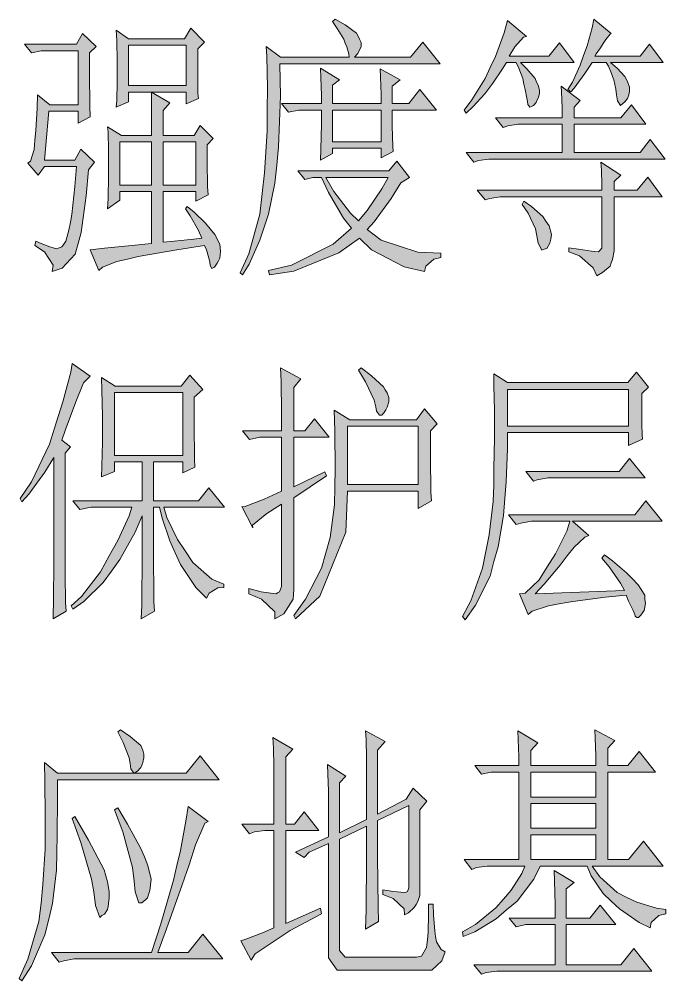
# Model space of a CAD drawing. Header units: millimetres. Extents: x 0 to 586, y 0 to 414.
# Drawn here: x 407.31 to 416.53, y 148.96 to 162.67 of the extents above; entities that cross this region are included whole.
import ezdxf

# ---------------------------------------------------------------- set-up
doc = ezdxf.new("R2010")
doc.units = ezdxf.units.MM

msp = doc.modelspace()

# ---------------------------------------------------------------- hatches: boundary and pattern name
h = msp.add_hatch(color=0)
h.dxf.hatch_style = 2
h.paths.add_polyline_path([(410.830889, 162.277778), (411.039028, 162.126083), (412.016222, 162.126083), (412.009167, 162.171944), (411.980944, 162.270722), (411.959778, 162.323639), (411.938611, 162.380083), (411.846889, 162.531778), (411.779861, 162.634083), (411.818667, 162.665833), (411.959778, 162.588222), (412.122056, 162.468278), (412.143222, 162.425944), (412.164389, 162.383611), (412.189083, 162.334222), (412.189083, 162.323639), (412.189083, 162.277778), (412.139694, 162.179), (412.090306, 162.126083), (412.891111, 162.126083), (413.063972, 162.341278), (413.310917, 162.030833), (411.028444, 162.030833), (411.0355, 161.568694), (411.010806, 160.849028), (410.986111, 160.587972), (410.957889, 160.330444), (410.866167, 159.885944), (410.806194, 159.7025), (410.742694, 159.515528), (410.591, 159.176861), (410.49575, 159.021639), (410.460472, 159.053389), (410.583944, 159.325028), (410.742694, 159.885944), (410.774444, 160.182278), (410.809722, 160.475083), (410.845, 161.071278), (410.848528, 161.378194), (410.852056, 161.681583), (410.841472, 162.133139)])
h = msp.add_hatch(color=0)
h.dxf.hatch_style = 2
h.paths.add_polyline_path([(414.270472, 162.648194), (414.542111, 162.418889), (414.499778, 162.411833), (414.376306, 162.270722), (414.295167, 162.140194), (414.863139, 162.140194), (415.011306, 162.327167), (415.222972, 162.048472), (414.457444, 162.048472), (414.549167, 161.95675), (414.665583, 161.819167), (414.68675, 161.769778), (414.707917, 161.723917), (414.729083, 161.656889), (414.729083, 161.632194), (414.729083, 161.611028), (414.714972, 161.551056), (414.697333, 161.515778), (414.683222, 161.4805), (414.640889, 161.434639), (414.616194, 161.424056), (414.5915, 161.413472), (414.563278, 161.44875), (414.556222, 161.494611), (414.549167, 161.540472), (414.524472, 161.663944), (414.506833, 161.741556), (414.489194, 161.819167), (414.43275, 161.970861), (414.393944, 162.048472), (414.259889, 162.048472), (414.192861, 161.942639), (414.065861, 161.755667), (414.005889, 161.678056), (413.949444, 161.600444), (413.783639, 161.424056), (413.681333, 161.325278), (413.656639, 161.371139), (413.766, 161.515778), (413.952972, 161.822694), (414.027056, 161.977917), (414.101139, 162.136667), (414.224611, 162.471806)])
h = msp.add_hatch(color=0)
h.dxf.hatch_style = 2
h.paths.add_polyline_path([(415.741556, 162.048472), (415.833278, 161.970861), (415.946167, 161.850917), (415.967333, 161.808583), (415.9885, 161.76625), (416.013194, 161.695694), (416.013194, 161.663944), (416.013194, 161.63925), (416.002611, 161.589861), (415.992028, 161.561639), (415.984972, 161.536944), (415.942639, 161.487556), (415.914417, 161.462861), (415.882667, 161.438167), (415.840333, 161.501667), (415.826222, 161.586333), (415.815639, 161.671), (415.787417, 161.801528), (415.769778, 161.847389), (415.755667, 161.89325), (415.709806, 161.995556), (415.678056, 162.048472), (415.4805, 162.048472), (415.374667, 161.89325), (415.222972, 161.685111), (415.173583, 161.632194), (415.134778, 161.663944), (415.198278, 161.769778), (415.307639, 162.013194), (415.357028, 162.14725), (415.406417, 162.284833), (415.4805, 162.542361), (415.505194, 162.665833), (415.752139, 162.46475), (415.7345, 162.450639), (415.674528, 162.376556), (415.635722, 162.320111), (415.596917, 162.260139), (415.536944, 162.171944), (415.519306, 162.140194), (416.161361, 162.140194), (416.295417, 162.309528), (416.492972, 162.048472)])
h = msp.add_hatch(color=0)
h.paths.add_polyline_path([(408.696583, 162.510611), (408.869444, 162.387139), (409.67025, 162.387139), (409.758444, 162.538833), (409.956, 162.341278), (409.857222, 162.246028), (409.857222, 161.967333), (409.86075, 161.614556), (409.867806, 161.536944), (409.694944, 161.459333), (409.694944, 161.628667), (409.201056, 161.628667), (409.462111, 161.473444), (409.363333, 161.367611), (409.363333, 161.011306), (409.807833, 161.011306), (409.8925, 161.152417), (410.079472, 160.965444), (409.991278, 160.873722), (409.991278, 160.633833), (409.998333, 160.281056), (410.005389, 160.164639), (409.832528, 160.072917), (409.832528, 160.2105), (409.363333, 160.2105), (409.363333, 159.487306), (409.522083, 159.501417), (409.800778, 159.533167), (409.917194, 159.547278), (409.867806, 159.656639), (409.751389, 159.864778), (409.684361, 159.963556), (409.709056, 159.995306), (409.807833, 159.917694), (409.970111, 159.758944), (410.033611, 159.677806), (410.100639, 159.596667), (410.171194, 159.462611), (410.17825, 159.409694), (410.181778, 159.356778), (410.171194, 159.261528), (410.153556, 159.222722), (410.132389, 159.187444), (410.097111, 159.134528), (410.079472, 159.123944), (410.058306, 159.113361), (410.033611, 159.155694), (410.030083, 159.208611), (410.015972, 159.261528), (409.980694, 159.377944), (409.956, 159.441444), (409.560889, 159.377944), (409.010556, 159.282694), (408.855333, 159.247417), (408.703639, 159.212139), (408.499028, 159.131), (408.449639, 159.085139), (408.326167, 159.377944), (408.530778, 159.402639), (408.968222, 159.4485), (409.201056, 159.469667), (409.201056, 160.2105), (408.745972, 160.2105), (408.745972, 160.087028), (408.573111, 159.963556), (408.580167, 160.111722), (408.583694, 160.436278), (408.583694, 160.619722), (408.583694, 160.799639), (408.580167, 161.057167), (408.573111, 161.134778), (408.770667, 161.011306), (409.201056, 161.011306), (409.201056, 161.628667), (408.869444, 161.628667), (408.869444, 161.491083), (408.696583, 161.413472), (408.703639, 161.51225), (408.707167, 161.76625), (408.707167, 161.914417), (408.707167, 162.066111), (408.703639, 162.362444)])
h.paths.add_polyline_path([(408.869444, 162.295417), (408.869444, 161.720389), (409.694944, 161.720389), (409.694944, 162.295417)])
h.paths.add_polyline_path([(409.363333, 160.919583), (409.363333, 160.302222), (409.832528, 160.302222), (409.832528, 160.919583)])
h.paths.add_polyline_path([(408.745972, 160.919583), (408.745972, 160.302222), (409.201056, 160.302222), (409.201056, 160.919583)])
h = msp.add_hatch(color=0)
h.dxf.hatch_style = 2
h.paths.add_polyline_path([(407.387778, 162.309528), (408.128611, 162.309528), (408.216806, 162.46475), (408.410833, 162.277778), (408.315583, 162.186056), (408.315583, 161.886194), (408.319111, 161.431111), (408.326167, 161.275889), (408.153306, 161.184167), (408.153306, 161.3535), (407.7335, 161.3535), (407.673528, 160.658528), (408.103917, 160.658528), (408.192111, 160.81375), (408.386139, 160.626778), (408.301472, 160.520944), (408.269722, 160.150528), (408.195639, 159.624889), (408.153306, 159.469667), (408.110972, 159.317972), (407.924, 159.116889), (407.782889, 159.071028), (407.797, 159.16275), (407.673528, 159.349722), (407.535944, 159.441444), (407.550056, 159.501417), (407.624139, 159.469667), (407.747611, 159.423806), (407.797, 159.409694), (407.846389, 159.395583), (407.920472, 159.420278), (407.948694, 159.462611), (407.976917, 159.504944), (408.022778, 159.660167), (408.043944, 159.773056), (408.061583, 159.882417), (408.103917, 160.281056), (408.128611, 160.566806), (407.673528, 160.566806), (407.585333, 160.443333), (407.437167, 160.612667), (407.475972, 160.644417), (407.525361, 160.810222), (407.535944, 160.944278), (407.550056, 161.078333), (407.567694, 161.399361), (407.57475, 161.586333), (407.747611, 161.445222), (408.153306, 161.445222), (408.153306, 162.217806), (407.624139, 162.217806), (407.486556, 162.186056)])
h = msp.add_hatch(color=0)
h.paths.add_polyline_path([(411.607, 160.658528), (411.614056, 160.81375), (411.621111, 161.170056), (411.621111, 161.371139), (411.300083, 161.371139), (411.151917, 161.339389), (411.053139, 161.462861), (411.621111, 161.462861), (411.621111, 161.579278), (411.614056, 161.833278), (411.607, 161.970861), (411.878639, 161.801528), (411.779861, 161.723917), (411.779861, 161.462861), (412.471306, 161.462861), (412.471306, 161.593389), (412.46425, 161.840333), (412.457194, 161.95675), (412.742944, 161.801528), (412.630056, 161.709806), (412.630056, 161.462861), (412.866417, 161.462861), (413.025167, 161.663944), (413.261528, 161.371139), (412.630056, 161.371139), (412.630056, 161.145361), (412.637111, 160.852556), (412.644167, 160.782), (412.471306, 160.690278), (412.471306, 160.827861), (411.779861, 160.827861), (411.779861, 160.75025)])
h.paths.add_polyline_path([(411.779861, 161.371139), (411.779861, 160.919583), (412.471306, 160.919583), (412.471306, 161.371139)])
h = msp.add_hatch(color=0)
h.dxf.hatch_style = 2
h.paths.add_polyline_path([(415.050111, 161.261778), (415.050111, 161.406417), (415.043056, 161.632194), (415.036, 161.709806), (415.307639, 161.508722), (415.222972, 161.413472), (415.222972, 161.261778), (415.889722, 161.261778), (416.037889, 161.445222), (416.246028, 161.170056), (415.222972, 161.170056), (415.222972, 160.767889), (416.161361, 160.767889), (416.306, 160.951333), (416.517667, 160.672639), (414.087028, 160.672639), (414.005889, 160.672639), (413.857722, 160.651472), (413.790694, 160.626778), (413.681333, 160.767889), (415.050111, 160.767889), (415.050111, 161.170056), (414.506833, 161.170056), (414.425694, 161.170056), (414.277528, 161.145361), (414.2105, 161.120667), (414.101139, 161.261778)])
h = msp.add_hatch(color=0)
h.paths.add_polyline_path([(412.753528, 160.333972), (412.612417, 160.111722), (412.372528, 159.780111), (412.27375, 159.67075), (412.471306, 159.515528), (412.996944, 159.346194), (413.3215, 159.332083), (413.3215, 159.268583), (413.222722, 159.247417), (413.106306, 159.145111), (413.088667, 159.071028), (412.799389, 159.138056), (412.333722, 159.377944), (412.164389, 159.547278), (411.868056, 159.339139), (411.226, 159.078083), (410.880278, 159.021639), (410.866167, 159.085139), (411.19425, 159.16275), (411.786917, 159.462611), (412.0515, 159.688389), (411.935083, 159.833028), (411.719889, 160.196389), (411.621111, 160.411583), (411.497639, 160.411583), (411.38475, 160.379833), (411.285972, 160.503306), (412.580667, 160.503306), (412.693556, 160.644417), (412.877, 160.411583)])
h.paths.add_polyline_path([(411.681083, 160.411583), (411.7975, 160.2105), (412.033861, 159.903583), (412.150278, 159.794222), (412.27375, 159.942389), (412.481889, 160.249306), (412.570083, 160.411583)])
h = msp.add_hatch(color=0)
h.dxf.hatch_style = 2
h.paths.add_polyline_path([(415.618083, 160.228139), (415.618083, 160.312806), (415.611028, 160.513889), (415.603972, 160.630306), (415.889722, 160.443333), (415.790944, 160.351611), (415.790944, 160.228139), (416.122556, 160.228139), (416.270722, 160.415111), (416.478861, 160.136417), (415.790944, 160.136417), (415.790944, 159.441444), (415.790944, 159.363833), (415.769778, 159.240361), (415.752139, 159.1945), (415.7345, 159.148639), (415.628667, 159.056917), (415.544, 159.011056), (415.494611, 159.123944), (415.297056, 159.293278), (415.148889, 159.349722), (415.148889, 159.409694), (415.282944, 159.388528), (415.469917, 159.360306), (415.519306, 159.356778), (415.568694, 159.35325), (415.618083, 159.402639), (415.618083, 159.455556), (415.618083, 160.136417), (414.249306, 160.136417), (414.168167, 160.136417), (414.02, 160.111722), (413.952972, 160.090556), (413.840083, 160.228139)])
h = msp.add_hatch(color=0)
h.dxf.hatch_style = 2
h.paths.add_polyline_path([(414.506833, 160.072917), (414.616194, 159.995306), (414.774944, 159.854194), (414.820806, 159.787167), (414.866667, 159.723667), (414.901944, 159.596667), (414.887833, 159.533167), (414.87725, 159.473194), (414.831389, 159.399111), (414.796111, 159.388528), (414.760833, 159.374417), (414.711444, 159.473194), (414.690278, 159.579028), (414.672639, 159.681333), (414.566806, 159.903583), (414.482139, 160.027056)])
h = msp.add_hatch(color=0)
h.dxf.hatch_style = 2
h.paths.add_polyline_path([(407.969861, 155.031722), (407.969861, 154.753028), (407.973389, 154.354389), (407.980444, 154.230917), (407.797, 154.121556), (407.800528, 154.421417), (407.807583, 154.894139), (407.807583, 155.063472), (407.807583, 156.421667), (407.677056, 156.213528), (407.451278, 155.896028), (407.3525, 155.786667), (407.327806, 155.836056), (407.486556, 156.072417), (407.744083, 156.612167), (407.839333, 156.915556), (407.934583, 157.215417), (408.047472, 157.63875), (408.068639, 157.762222), (408.326167, 157.578778), (408.227389, 157.483528), (408.121556, 157.215417), (407.969861, 156.806194), (407.920472, 156.668611), (408.043944, 156.573361), (407.969861, 156.481639)])
h = msp.add_hatch(color=0)
h.paths.add_polyline_path([(409.807833, 157.282444), (409.807833, 156.897917), (409.811361, 156.396972), (409.818417, 156.280556), (409.645556, 156.202944), (409.645556, 156.358167), (409.22575, 156.358167), (409.22575, 155.804306), (409.867806, 155.804306), (410.015972, 155.98775), (410.238222, 155.712583), (409.373917, 155.712583), (409.41625, 155.564417), (409.567944, 155.253972), (409.677306, 155.088167), (409.786667, 154.922361), (410.058306, 154.686), (410.227639, 154.615444), (410.227639, 154.569583), (410.1465, 154.562528), (410.023028, 154.484917), (409.980694, 154.414361), (409.832528, 154.569583), (409.610278, 154.894139), (409.536194, 155.063472), (409.462111, 155.232806), (409.349222, 155.557361), (409.313944, 155.712583), (409.22575, 155.712583), (409.22575, 155.109333), (409.232806, 154.3685), (409.239861, 154.230917), (409.052889, 154.121556), (409.059944, 154.315583), (409.067, 155.049361), (409.067, 155.589111), (408.968222, 155.356278), (408.7495, 154.964694), (408.629556, 154.802417), (408.509611, 154.640139), (408.234444, 154.3685), (408.079222, 154.259139), (408.054528, 154.308528), (408.202694, 154.439056), (408.474333, 154.791833), (408.597806, 155.017611), (408.721278, 155.239861), (408.880028, 155.589111), (408.918833, 155.712583), (408.33675, 155.712583), (408.178, 155.680833), (408.079222, 155.804306), (409.067, 155.804306), (409.067, 156.358167), (408.671889, 156.358167), (408.671889, 156.220583), (408.484917, 156.142972), (408.491972, 156.294667), (408.499028, 156.636861), (408.499028, 156.820306), (408.499028, 157.007278), (408.491972, 157.377694), (408.484917, 157.561139), (408.682472, 157.437667), (409.620861, 157.437667), (409.744333, 157.592889), (409.931306, 157.391806)])
h.paths.add_polyline_path([(408.671889, 157.345944), (408.671889, 156.449889), (409.645556, 156.449889), (409.645556, 157.345944)])
h = msp.add_hatch(color=0)
h.dxf.hatch_style = 2
h.paths.add_polyline_path([(410.485167, 155.723167), (410.520444, 155.716111), (410.806194, 155.825472), (411.053139, 155.941889), (411.053139, 156.710944), (410.742694, 156.710944), (410.594528, 156.679194), (410.49575, 156.802667), (411.053139, 156.802667), (411.053139, 157.060194), (411.046083, 157.504694), (411.039028, 157.698722), (411.324778, 157.5435), (411.226, 157.420028), (411.226, 156.802667), (411.38475, 156.802667), (411.522333, 156.972), (411.730472, 156.710944), (411.226, 156.710944), (411.226, 156.001861), (411.6705, 156.217056), (411.695194, 156.157083), (411.226, 155.846639), (411.226, 154.537833), (411.218944, 154.40025), (411.084889, 154.192111), (410.954361, 154.121556), (410.954361, 154.220333), (410.767389, 154.40025), (410.583944, 154.477861), (410.583944, 154.551944), (410.763861, 154.506083), (410.968472, 154.477861), (410.996694, 154.491972), (411.024917, 154.506083), (411.053139, 154.583694), (411.053139, 154.647194), (411.053139, 155.754917), (410.841472, 155.624389), (410.640389, 155.455056), (410.643917, 155.41625)])
h = msp.add_hatch(color=0)
h.dxf.hatch_style = 2
h.paths.add_polyline_path([(412.189083, 157.698722), (412.333722, 157.582306), (412.506583, 157.427083), (412.531278, 157.38475), (412.555972, 157.342417), (412.580667, 157.275389), (412.580667, 157.250694), (412.580667, 157.215417), (412.5595, 157.137806), (412.538333, 157.099), (412.517167, 157.060194), (412.481889, 157.021389), (412.471306, 157.021389), (412.446611, 157.021389), (412.407806, 157.081361), (412.397222, 157.144861), (412.372528, 157.236583), (412.249056, 157.497639), (412.150278, 157.666972)])
h = msp.add_hatch(color=0)
h.paths.add_polyline_path([(413.631944, 154.153306), (413.748361, 154.379083), (413.914167, 154.841222), (413.963556, 155.081111), (414.012944, 155.317472), (414.069389, 155.793722), (414.076444, 156.026556), (414.079972, 156.262917), (414.087028, 156.696833), (414.087028, 156.890861), (414.087028, 157.088417), (414.079972, 157.44825), (414.076444, 157.610528), (414.270472, 157.487056), (415.9885, 157.487056), (416.111972, 157.63875), (416.281306, 157.423556), (416.186056, 157.331833), (416.186056, 157.243639), (416.186056, 157.070778), (416.186056, 156.982583), (416.186056, 156.894389), (416.189583, 156.742694), (416.196639, 156.682722), (415.999083, 156.591), (415.999083, 156.774444), (414.270472, 156.774444), (414.270472, 156.545139), (414.252833, 156.072417), (414.235194, 155.836056), (414.217556, 155.596167), (414.139944, 155.148139), (414.079972, 154.94), (414.023528, 154.731861), (413.815389, 154.315583), (413.667222, 154.107444)])
h.paths.add_polyline_path([(414.270472, 157.391806), (414.270472, 156.866167), (415.999083, 156.866167), (415.999083, 157.391806)])
h = msp.add_hatch(color=0)
h.paths.add_polyline_path([(413.173333, 156.802667), (413.173333, 156.425194), (413.180389, 155.92425), (413.187444, 155.800778), (413.000472, 155.694944), (413.000472, 155.941889), (411.991528, 155.941889), (411.970361, 155.356278), (411.599944, 154.446111), (411.250694, 154.121556), (411.226, 154.167417), (411.391806, 154.40025), (411.621111, 154.84475), (411.681083, 155.063472), (411.744583, 155.278667), (411.808083, 155.747861), (411.811611, 156.001861), (411.815139, 156.255861), (411.811611, 156.802667), (411.804556, 157.095472), (412.026806, 156.957889), (412.975778, 156.957889), (413.088667, 157.113111), (413.272111, 156.897917)])
h.paths.add_polyline_path([(411.991528, 156.866167), (411.991528, 156.033611), (413.000472, 156.033611), (413.000472, 156.866167)])
h = msp.add_hatch(color=0)
h.dxf.hatch_style = 2
h.paths.add_polyline_path([(414.531528, 156.220583), (415.865028, 156.220583), (416.013194, 156.407556), (416.235444, 156.128861), (414.937222, 156.128861), (414.8455, 156.128861), (414.697333, 156.104167), (414.640889, 156.083)])
h = msp.add_hatch(color=0)
h.dxf.hatch_style = 2
h.paths.add_polyline_path([(415.653361, 155.031722), (415.769778, 154.947056), (415.970861, 154.777722), (416.055528, 154.693056), (416.136667, 154.608389), (416.228389, 154.460222), (416.231917, 154.40025), (416.238972, 154.340278), (416.221333, 154.2415), (416.196639, 154.206222), (416.171944, 154.174472), (416.140194, 154.139194), (416.1155, 154.139194), (416.090806, 154.160361), (416.087278, 154.185056), (416.062583, 154.237972), (415.999083, 154.375556), (415.963806, 154.460222), (415.671, 154.432), (415.205333, 154.3685), (415.032472, 154.340278), (414.856083, 154.308528), (414.62325, 154.230917), (414.566806, 154.185056), (414.443333, 154.477861), (414.524472, 154.484917), (414.722028, 154.678944), (414.838444, 154.862389), (414.958389, 155.049361), (415.117139, 155.370389), (415.159472, 155.5115), (414.690278, 155.5115), (414.612667, 155.5115), (414.4645, 155.486806), (414.393944, 155.465639), (414.284583, 155.603222), (416.087278, 155.603222), (416.246028, 155.804306), (416.478861, 155.5115), (415.198278, 155.5115), (415.431111, 155.310417), (415.374667, 155.285722), (415.222972, 155.141083), (415.124194, 155.017611), (415.025417, 154.887083), (414.796111, 154.615444), (414.665583, 154.477861), (415.939111, 154.523722), (415.882667, 154.629556), (415.720389, 154.862389), (415.618083, 154.985861)])
h = msp.add_hatch(color=0)
h.dxf.hatch_style = 2
h.paths.add_polyline_path([(408.756556, 152.537583), (408.894139, 152.445861), (409.045833, 152.318861), (409.059944, 152.283583), (409.074056, 152.248306), (409.091694, 152.191861), (409.091694, 152.167167), (409.091694, 152.138944), (409.074056, 152.071917), (409.059944, 152.036639), (409.045833, 152.004889), (408.999972, 151.951972), (408.975278, 151.937861), (408.947056, 151.92375), (408.904722, 151.983722), (408.894139, 152.061333), (408.880028, 152.138944), (408.795361, 152.361194), (408.721278, 152.509361)])
h = msp.add_hatch(color=0)
h.dxf.hatch_style = 2
h.paths.add_polyline_path([(412.496, 150.258639), (412.644167, 150.233944), (412.809972, 150.219833), (412.827611, 150.226889), (412.848778, 150.233944), (412.866417, 150.286861), (412.866417, 150.33625), (412.866417, 151.461611), (412.421917, 151.246417), (412.421917, 150.734889), (412.428972, 150.01875), (412.4325, 149.810611), (412.249056, 149.70125), (412.256111, 149.972889), (412.263167, 150.703139), (412.263167, 151.168806), (411.878639, 150.981833), (411.878639, 149.486056), (411.878639, 149.394333), (411.959778, 149.302611), (412.040917, 149.302611), (412.975778, 149.302611), (413.046333, 149.316722), (413.120417, 149.440194), (413.131, 149.546028), (413.141583, 149.655389), (413.148639, 149.909389), (413.148639, 150.057556), (413.212139, 150.057556), (413.219194, 149.902333), (413.236833, 149.6695), (413.247417, 149.595417), (413.261528, 149.517806), (413.328556, 149.408444), (413.385, 149.376694), (413.335611, 149.246167), (413.1945, 149.115639), (413.09925, 149.115639), (411.977417, 149.115639), (411.846889, 149.115639), (411.719889, 149.292028), (411.719889, 149.471944), (411.719889, 150.921861), (411.44825, 150.798389), (411.374167, 150.720778), (411.250694, 150.798389), (411.719889, 151.013583), (411.719889, 151.567444), (411.719889, 151.66975), (411.712833, 151.909639), (411.705778, 152.047222), (411.966833, 151.877889), (411.878639, 151.786167), (411.878639, 151.073556), (412.263167, 151.260528), (412.263167, 152.001361), (412.263167, 152.138944), (412.256111, 152.403528), (412.249056, 152.523472), (412.531278, 152.371778), (412.421917, 152.248306), (412.421917, 151.338139), (412.827611, 151.553333), (412.926389, 151.708556), (413.123944, 151.521583), (413.025167, 151.398111), (413.025167, 150.226889), (413.025167, 150.181028), (412.996944, 150.092833), (412.97225, 150.0505), (412.944028, 150.008167), (412.859361, 149.934083), (412.802917, 149.902333), (412.799389, 149.987), (412.644167, 150.135167), (412.496, 150.195139)])
h = msp.add_hatch(color=0)
h.paths.add_polyline_path([(415.529889, 152.029583), (415.529889, 152.167167), (415.522833, 152.424694), (415.519306, 152.537583), (415.801528, 152.385889), (415.70275, 152.276528), (415.70275, 152.029583), (415.9885, 152.029583), (416.14725, 152.230667), (416.380083, 151.937861), (415.70275, 151.937861), (415.70275, 150.692556), (415.999083, 150.692556), (416.21075, 150.953611), (416.492972, 150.597306), (415.4805, 150.597306), (415.586333, 150.445611), (415.833278, 150.219833), (415.974389, 150.152806), (416.1155, 150.08225), (416.394194, 149.997583), (416.52825, 149.979944), (416.52825, 149.919972), (416.429472, 149.895278), (416.320111, 149.7965), (416.306, 149.718889), (416.14725, 149.7965), (415.868556, 149.987), (415.752139, 150.096361), (415.635722, 150.20925), (415.462861, 150.459722), (415.406417, 150.597306), (414.739667, 150.597306), (414.647944, 150.413861), (414.408056, 150.099889), (414.259889, 149.972889), (414.111722, 149.845889), (413.804806, 149.658917), (413.642528, 149.595417), (413.631944, 149.658917), (413.815389, 149.76475), (414.108194, 150.001111), (414.217556, 150.128111), (414.323389, 150.255111), (414.475083, 150.491472), (414.517417, 150.597306), (414.062333, 150.597306), (413.981194, 150.597306), (413.833028, 150.576139), (413.766, 150.551444), (413.656639, 150.692556), (414.43275, 150.692556), (414.43275, 151.937861), (414.037639, 151.937861), (413.903583, 151.906111), (413.804806, 152.029583), (414.43275, 152.029583), (414.43275, 152.153056), (414.425694, 152.4), (414.418639, 152.523472), (414.704389, 152.354139), (414.605611, 152.244778), (414.605611, 152.029583)])
h.paths.add_polyline_path([(414.605611, 151.937861), (414.605611, 151.581556), (415.529889, 151.581556), (415.529889, 151.937861)])
h.paths.add_polyline_path([(414.605611, 151.489833), (414.605611, 151.137056), (415.529889, 151.137056), (415.529889, 151.489833)])
h.paths.add_polyline_path([(414.605611, 151.041806), (414.605611, 150.692556), (415.529889, 150.692556), (415.529889, 151.041806)])
h = msp.add_hatch(color=0)
h.dxf.hatch_style = 2
h.paths.add_polyline_path([(411.113111, 149.778861), (411.607, 149.997583), (411.621111, 149.919972), (411.176611, 149.680083), (410.675667, 149.348472), (410.619222, 149.25675), (410.471056, 149.531917), (410.545139, 149.556611), (410.7815, 149.648333), (410.94025, 149.718889), (410.94025, 151.105306), (410.890861, 151.105306), (410.81325, 151.105306), (410.665083, 151.084139), (410.594528, 151.059444), (410.485167, 151.197028), (410.94025, 151.197028), (410.94025, 151.909639), (410.94025, 152.015472), (410.936722, 152.276528), (410.929667, 152.43175), (411.211889, 152.262417), (411.113111, 152.156583), (411.113111, 151.197028), (411.236583, 151.197028), (411.374167, 151.369889), (411.582306, 151.105306), (411.113111, 151.105306)])
h = msp.add_hatch(color=0)
h.dxf.hatch_style = 2
h.paths.add_polyline_path([(407.673528, 152.075444), (407.856972, 151.92375), (409.694944, 151.92375), (409.8925, 152.167167), (410.164139, 151.8285), (407.856972, 151.8285), (407.856972, 151.560389), (407.853444, 151.038278), (407.849917, 150.791333), (407.846389, 150.540861), (407.789944, 150.064611), (407.7335, 149.842361), (407.677056, 149.620111), (407.486556, 149.179139), (407.3525, 148.963944), (407.313694, 148.995694), (407.437167, 149.270861), (407.592389, 149.810611), (407.624139, 150.071667), (407.652361, 150.33625), (407.684111, 150.837194), (407.684111, 151.073556), (407.684111, 151.313444), (407.677056, 151.814389)])
h = msp.add_hatch(color=0)
h.dxf.hatch_style = 2
h.paths.add_polyline_path([(407.772306, 149.366111), (409.201056, 149.366111), (409.331583, 149.775333), (409.5115, 150.396222), (409.560889, 150.607889), (409.610278, 150.819556), (409.687889, 151.239361), (409.719639, 151.4475), (410.005389, 151.232306), (409.959528, 151.207611), (409.825472, 150.900694), (409.73375, 150.614944), (409.634972, 150.329194), (409.412722, 149.704778), (409.28925, 149.366111), (409.719639, 149.366111), (409.931306, 149.627167), (410.213528, 149.274389), (408.178, 149.274389), (408.096861, 149.274389), (407.948694, 149.249694), (407.881667, 149.228528)])
h = msp.add_hatch(color=0)
h.dxf.hatch_style = 2
h.paths.add_polyline_path([(408.721278, 151.429861), (408.855333, 151.197028), (409.045833, 150.847778), (409.09875, 150.727833), (409.148139, 150.607889), (409.194, 150.410333), (409.183417, 150.329194), (409.172833, 150.248056), (409.141083, 150.14575), (409.116389, 150.121056), (409.091694, 150.099889), (409.059944, 150.075194), (409.017611, 150.075194), (408.968222, 150.230417), (408.954111, 150.382111), (408.929417, 150.576139), (408.788306, 151.084139), (408.671889, 151.398111)])
h = msp.add_hatch(color=0)
h.dxf.hatch_style = 2
h.paths.add_polyline_path([(408.103917, 151.306389), (408.301472, 150.967722), (408.523722, 150.544389), (408.548417, 150.459722), (408.573111, 150.375056), (408.597806, 150.237472), (408.597806, 150.184556), (408.597806, 150.14575), (408.587222, 150.064611), (408.580167, 150.022278), (408.569583, 149.979944), (408.52725, 149.912917), (408.491972, 149.89175), (408.460222, 149.867056), (408.40025, 150.036389), (408.375556, 150.230417), (408.343806, 150.413861), (408.192111, 150.935972), (408.068639, 151.274639)])
h = msp.add_hatch(color=0)
h.dxf.hatch_style = 2
h.paths.add_polyline_path([(414.951333, 149.856472), (414.951333, 150.0505), (414.944278, 150.389167), (414.937222, 150.537333), (415.222972, 150.364472), (415.110083, 150.27275), (415.110083, 149.856472), (415.445222, 149.856472), (415.593389, 150.043444), (415.815639, 149.76475), (415.110083, 149.76475), (415.110083, 149.19325), (415.889722, 149.19325), (416.073167, 149.426083), (416.330694, 149.101528), (414.199917, 149.101528), (414.118778, 149.101528), (413.970611, 149.080361), (413.903583, 149.055667), (413.790694, 149.19325), (414.951333, 149.19325), (414.951333, 149.76475), (414.531528, 149.76475), (414.393944, 149.733), (414.295167, 149.856472)])

# ---------------------------------------------------------------- linework, layer by layer
at = {"color": 0, "lineweight": 0}
for points in [[(410.830889, 162.277778), (411.039028, 162.126083), (412.016222, 162.126083), (412.009167, 162.171944), (411.980944, 162.270722), (411.959778, 162.323639), (411.938611, 162.380083), (411.846889, 162.531778), (411.779861, 162.634083), (411.818667, 162.665833), (411.959778, 162.588222), (412.122056, 162.468278), (412.143222, 162.425944), (412.164389, 162.383611), (412.189083, 162.334222), (412.189083, 162.323639), (412.189083, 162.277778), (412.139694, 162.179), (412.090306, 162.126083), (412.891111, 162.126083), (413.063972, 162.341278), (413.310917, 162.030833), (411.028444, 162.030833), (411.0355, 161.568694), (411.010806, 160.849028), (410.986111, 160.587972), (410.957889, 160.330444), (410.866167, 159.885944), (410.806194, 159.7025), (410.742694, 159.515528), (410.591, 159.176861), (410.49575, 159.021639), (410.460472, 159.053389), (410.583944, 159.325028), (410.742694, 159.885944), (410.774444, 160.182278), (410.809722, 160.475083), (410.845, 161.071278), (410.848528, 161.378194), (410.852056, 161.681583), (410.841472, 162.133139)], [(414.270472, 162.648194), (414.542111, 162.418889), (414.499778, 162.411833), (414.376306, 162.270722), (414.295167, 162.140194), (414.863139, 162.140194), (415.011306, 162.327167), (415.222972, 162.048472), (414.457444, 162.048472), (414.549167, 161.95675), (414.665583, 161.819167), (414.68675, 161.769778), (414.707917, 161.723917), (414.729083, 161.656889), (414.729083, 161.632194), (414.729083, 161.611028), (414.714972, 161.551056), (414.697333, 161.515778), (414.683222, 161.4805), (414.640889, 161.434639), (414.616194, 161.424056), (414.5915, 161.413472), (414.563278, 161.44875), (414.556222, 161.494611), (414.549167, 161.540472), (414.524472, 161.663944), (414.506833, 161.741556), (414.489194, 161.819167), (414.43275, 161.970861), (414.393944, 162.048472), (414.259889, 162.048472), (414.192861, 161.942639), (414.065861, 161.755667), (414.005889, 161.678056), (413.949444, 161.600444), (413.783639, 161.424056), (413.681333, 161.325278), (413.656639, 161.371139), (413.766, 161.515778), (413.952972, 161.822694), (414.027056, 161.977917), (414.101139, 162.136667), (414.224611, 162.471806)], [(415.741556, 162.048472), (415.833278, 161.970861), (415.946167, 161.850917), (415.967333, 161.808583), (415.9885, 161.76625), (416.013194, 161.695694), (416.013194, 161.663944), (416.013194, 161.63925), (416.002611, 161.589861), (415.992028, 161.561639), (415.984972, 161.536944), (415.942639, 161.487556), (415.914417, 161.462861), (415.882667, 161.438167), (415.840333, 161.501667), (415.826222, 161.586333), (415.815639, 161.671), (415.787417, 161.801528), (415.769778, 161.847389), (415.755667, 161.89325), (415.709806, 161.995556), (415.678056, 162.048472), (415.4805, 162.048472), (415.374667, 161.89325), (415.222972, 161.685111), (415.173583, 161.632194), (415.134778, 161.663944), (415.198278, 161.769778), (415.307639, 162.013194), (415.357028, 162.14725), (415.406417, 162.284833), (415.4805, 162.542361), (415.505194, 162.665833), (415.752139, 162.46475), (415.7345, 162.450639), (415.674528, 162.376556), (415.635722, 162.320111), (415.596917, 162.260139), (415.536944, 162.171944), (415.519306, 162.140194), (416.161361, 162.140194), (416.295417, 162.309528), (416.492972, 162.048472)], [(408.696583, 162.510611), (408.869444, 162.387139), (409.67025, 162.387139), (409.758444, 162.538833), (409.956, 162.341278), (409.857222, 162.246028), (409.857222, 161.967333), (409.86075, 161.614556), (409.867806, 161.536944), (409.694944, 161.459333), (409.694944, 161.628667), (409.201056, 161.628667), (409.462111, 161.473444), (409.363333, 161.367611), (409.363333, 161.011306), (409.807833, 161.011306), (409.8925, 161.152417), (410.079472, 160.965444), (409.991278, 160.873722), (409.991278, 160.633833), (409.998333, 160.281056), (410.005389, 160.164639), (409.832528, 160.072917), (409.832528, 160.2105), (409.363333, 160.2105), (409.363333, 159.487306), (409.522083, 159.501417), (409.800778, 159.533167), (409.917194, 159.547278), (409.867806, 159.656639), (409.751389, 159.864778), (409.684361, 159.963556), (409.709056, 159.995306), (409.807833, 159.917694), (409.970111, 159.758944), (410.033611, 159.677806), (410.100639, 159.596667), (410.171194, 159.462611), (410.17825, 159.409694), (410.181778, 159.356778), (410.171194, 159.261528), (410.153556, 159.222722), (410.132389, 159.187444), (410.097111, 159.134528), (410.079472, 159.123944), (410.058306, 159.113361), (410.033611, 159.155694), (410.030083, 159.208611), (410.015972, 159.261528), (409.980694, 159.377944), (409.956, 159.441444), (409.560889, 159.377944), (409.010556, 159.282694), (408.855333, 159.247417), (408.703639, 159.212139), (408.499028, 159.131), (408.449639, 159.085139), (408.326167, 159.377944), (408.530778, 159.402639), (408.968222, 159.4485), (409.201056, 159.469667), (409.201056, 160.2105), (408.745972, 160.2105), (408.745972, 160.087028), (408.573111, 159.963556), (408.580167, 160.111722), (408.583694, 160.436278), (408.583694, 160.619722), (408.583694, 160.799639), (408.580167, 161.057167), (408.573111, 161.134778), (408.770667, 161.011306), (409.201056, 161.011306), (409.201056, 161.628667), (408.869444, 161.628667), (408.869444, 161.491083), (408.696583, 161.413472), (408.703639, 161.51225), (408.707167, 161.76625), (408.707167, 161.914417), (408.707167, 162.066111), (408.703639, 162.362444)], [(407.387778, 162.309528), (408.128611, 162.309528), (408.216806, 162.46475), (408.410833, 162.277778), (408.315583, 162.186056), (408.315583, 161.886194), (408.319111, 161.431111), (408.326167, 161.275889), (408.153306, 161.184167), (408.153306, 161.3535), (407.7335, 161.3535), (407.673528, 160.658528), (408.103917, 160.658528), (408.192111, 160.81375), (408.386139, 160.626778), (408.301472, 160.520944), (408.269722, 160.150528), (408.195639, 159.624889), (408.153306, 159.469667), (408.110972, 159.317972), (407.924, 159.116889), (407.782889, 159.071028), (407.797, 159.16275), (407.673528, 159.349722), (407.535944, 159.441444), (407.550056, 159.501417), (407.624139, 159.469667), (407.747611, 159.423806), (407.797, 159.409694), (407.846389, 159.395583), (407.920472, 159.420278), (407.948694, 159.462611), (407.976917, 159.504944), (408.022778, 159.660167), (408.043944, 159.773056), (408.061583, 159.882417), (408.103917, 160.281056), (408.128611, 160.566806), (407.673528, 160.566806), (407.585333, 160.443333), (407.437167, 160.612667), (407.475972, 160.644417), (407.525361, 160.810222), (407.535944, 160.944278), (407.550056, 161.078333), (407.567694, 161.399361), (407.57475, 161.586333), (407.747611, 161.445222), (408.153306, 161.445222), (408.153306, 162.217806), (407.624139, 162.217806), (407.486556, 162.186056)], [(408.869444, 162.295417), (408.869444, 161.720389), (409.694944, 161.720389), (409.694944, 162.295417)], [(411.607, 160.658528), (411.614056, 160.81375), (411.621111, 161.170056), (411.621111, 161.371139), (411.300083, 161.371139), (411.151917, 161.339389), (411.053139, 161.462861), (411.621111, 161.462861), (411.621111, 161.579278), (411.614056, 161.833278), (411.607, 161.970861), (411.878639, 161.801528), (411.779861, 161.723917), (411.779861, 161.462861), (412.471306, 161.462861), (412.471306, 161.593389), (412.46425, 161.840333), (412.457194, 161.95675), (412.742944, 161.801528), (412.630056, 161.709806), (412.630056, 161.462861), (412.866417, 161.462861), (413.025167, 161.663944), (413.261528, 161.371139), (412.630056, 161.371139), (412.630056, 161.145361), (412.637111, 160.852556), (412.644167, 160.782), (412.471306, 160.690278), (412.471306, 160.827861), (411.779861, 160.827861), (411.779861, 160.75025)], [(415.050111, 161.261778), (415.050111, 161.406417), (415.043056, 161.632194), (415.036, 161.709806), (415.307639, 161.508722), (415.222972, 161.413472), (415.222972, 161.261778), (415.889722, 161.261778), (416.037889, 161.445222), (416.246028, 161.170056), (415.222972, 161.170056), (415.222972, 160.767889), (416.161361, 160.767889), (416.306, 160.951333), (416.517667, 160.672639), (414.087028, 160.672639), (414.005889, 160.672639), (413.857722, 160.651472), (413.790694, 160.626778), (413.681333, 160.767889), (415.050111, 160.767889), (415.050111, 161.170056), (414.506833, 161.170056), (414.425694, 161.170056), (414.277528, 161.145361), (414.2105, 161.120667), (414.101139, 161.261778)], [(411.779861, 161.371139), (411.779861, 160.919583), (412.471306, 160.919583), (412.471306, 161.371139)], [(408.745972, 160.919583), (408.745972, 160.302222), (409.201056, 160.302222), (409.201056, 160.919583)], [(409.363333, 160.919583), (409.363333, 160.302222), (409.832528, 160.302222), (409.832528, 160.919583)], [(412.753528, 160.333972), (412.612417, 160.111722), (412.372528, 159.780111), (412.27375, 159.67075), (412.471306, 159.515528), (412.996944, 159.346194), (413.3215, 159.332083), (413.3215, 159.268583), (413.222722, 159.247417), (413.106306, 159.145111), (413.088667, 159.071028), (412.799389, 159.138056), (412.333722, 159.377944), (412.164389, 159.547278), (411.868056, 159.339139), (411.226, 159.078083), (410.880278, 159.021639), (410.866167, 159.085139), (411.19425, 159.16275), (411.786917, 159.462611), (412.0515, 159.688389), (411.935083, 159.833028), (411.719889, 160.196389), (411.621111, 160.411583), (411.497639, 160.411583), (411.38475, 160.379833), (411.285972, 160.503306), (412.580667, 160.503306), (412.693556, 160.644417), (412.877, 160.411583)], [(415.618083, 160.228139), (415.618083, 160.312806), (415.611028, 160.513889), (415.603972, 160.630306), (415.889722, 160.443333), (415.790944, 160.351611), (415.790944, 160.228139), (416.122556, 160.228139), (416.270722, 160.415111), (416.478861, 160.136417), (415.790944, 160.136417), (415.790944, 159.441444), (415.790944, 159.363833), (415.769778, 159.240361), (415.752139, 159.1945), (415.7345, 159.148639), (415.628667, 159.056917), (415.544, 159.011056), (415.494611, 159.123944), (415.297056, 159.293278), (415.148889, 159.349722), (415.148889, 159.409694), (415.282944, 159.388528), (415.469917, 159.360306), (415.519306, 159.356778), (415.568694, 159.35325), (415.618083, 159.402639), (415.618083, 159.455556), (415.618083, 160.136417), (414.249306, 160.136417), (414.168167, 160.136417), (414.02, 160.111722), (413.952972, 160.090556), (413.840083, 160.228139)], [(411.681083, 160.411583), (411.7975, 160.2105), (412.033861, 159.903583), (412.150278, 159.794222), (412.27375, 159.942389), (412.481889, 160.249306), (412.570083, 160.411583)], [(414.506833, 160.072917), (414.616194, 159.995306), (414.774944, 159.854194), (414.820806, 159.787167), (414.866667, 159.723667), (414.901944, 159.596667), (414.887833, 159.533167), (414.87725, 159.473194), (414.831389, 159.399111), (414.796111, 159.388528), (414.760833, 159.374417), (414.711444, 159.473194), (414.690278, 159.579028), (414.672639, 159.681333), (414.566806, 159.903583), (414.482139, 160.027056)], [(407.969861, 155.031722), (407.969861, 154.753028), (407.973389, 154.354389), (407.980444, 154.230917), (407.797, 154.121556), (407.800528, 154.421417), (407.807583, 154.894139), (407.807583, 155.063472), (407.807583, 156.421667), (407.677056, 156.213528), (407.451278, 155.896028), (407.3525, 155.786667), (407.327806, 155.836056), (407.486556, 156.072417), (407.744083, 156.612167), (407.839333, 156.915556), (407.934583, 157.215417), (408.047472, 157.63875), (408.068639, 157.762222), (408.326167, 157.578778), (408.227389, 157.483528), (408.121556, 157.215417), (407.969861, 156.806194), (407.920472, 156.668611), (408.043944, 156.573361), (407.969861, 156.481639)], [(409.807833, 157.282444), (409.807833, 156.897917), (409.811361, 156.396972), (409.818417, 156.280556), (409.645556, 156.202944), (409.645556, 156.358167), (409.22575, 156.358167), (409.22575, 155.804306), (409.867806, 155.804306), (410.015972, 155.98775), (410.238222, 155.712583), (409.373917, 155.712583), (409.41625, 155.564417), (409.567944, 155.253972), (409.677306, 155.088167), (409.786667, 154.922361), (410.058306, 154.686), (410.227639, 154.615444), (410.227639, 154.569583), (410.1465, 154.562528), (410.023028, 154.484917), (409.980694, 154.414361), (409.832528, 154.569583), (409.610278, 154.894139), (409.536194, 155.063472), (409.462111, 155.232806), (409.349222, 155.557361), (409.313944, 155.712583), (409.22575, 155.712583), (409.22575, 155.109333), (409.232806, 154.3685), (409.239861, 154.230917), (409.052889, 154.121556), (409.059944, 154.315583), (409.067, 155.049361), (409.067, 155.589111), (408.968222, 155.356278), (408.7495, 154.964694), (408.629556, 154.802417), (408.509611, 154.640139), (408.234444, 154.3685), (408.079222, 154.259139), (408.054528, 154.308528), (408.202694, 154.439056), (408.474333, 154.791833), (408.597806, 155.017611), (408.721278, 155.239861), (408.880028, 155.589111), (408.918833, 155.712583), (408.33675, 155.712583), (408.178, 155.680833), (408.079222, 155.804306), (409.067, 155.804306), (409.067, 156.358167), (408.671889, 156.358167), (408.671889, 156.220583), (408.484917, 156.142972), (408.491972, 156.294667), (408.499028, 156.636861), (408.499028, 156.820306), (408.499028, 157.007278), (408.491972, 157.377694), (408.484917, 157.561139), (408.682472, 157.437667), (409.620861, 157.437667), (409.744333, 157.592889), (409.931306, 157.391806)], [(410.485167, 155.723167), (410.520444, 155.716111), (410.806194, 155.825472), (411.053139, 155.941889), (411.053139, 156.710944), (410.742694, 156.710944), (410.594528, 156.679194), (410.49575, 156.802667), (411.053139, 156.802667), (411.053139, 157.060194), (411.046083, 157.504694), (411.039028, 157.698722), (411.324778, 157.5435), (411.226, 157.420028), (411.226, 156.802667), (411.38475, 156.802667), (411.522333, 156.972), (411.730472, 156.710944), (411.226, 156.710944), (411.226, 156.001861), (411.6705, 156.217056), (411.695194, 156.157083), (411.226, 155.846639), (411.226, 154.537833), (411.218944, 154.40025), (411.084889, 154.192111), (410.954361, 154.121556), (410.954361, 154.220333), (410.767389, 154.40025), (410.583944, 154.477861), (410.583944, 154.551944), (410.763861, 154.506083), (410.968472, 154.477861), (410.996694, 154.491972), (411.024917, 154.506083), (411.053139, 154.583694), (411.053139, 154.647194), (411.053139, 155.754917), (410.841472, 155.624389), (410.640389, 155.455056), (410.643917, 155.41625)], [(412.189083, 157.698722), (412.333722, 157.582306), (412.506583, 157.427083), (412.531278, 157.38475), (412.555972, 157.342417), (412.580667, 157.275389), (412.580667, 157.250694), (412.580667, 157.215417), (412.5595, 157.137806), (412.538333, 157.099), (412.517167, 157.060194), (412.481889, 157.021389), (412.471306, 157.021389), (412.446611, 157.021389), (412.407806, 157.081361), (412.397222, 157.144861), (412.372528, 157.236583), (412.249056, 157.497639), (412.150278, 157.666972)], [(413.631944, 154.153306), (413.748361, 154.379083), (413.914167, 154.841222), (413.963556, 155.081111), (414.012944, 155.317472), (414.069389, 155.793722), (414.076444, 156.026556), (414.079972, 156.262917), (414.087028, 156.696833), (414.087028, 156.890861), (414.087028, 157.088417), (414.079972, 157.44825), (414.076444, 157.610528), (414.270472, 157.487056), (415.9885, 157.487056), (416.111972, 157.63875), (416.281306, 157.423556), (416.186056, 157.331833), (416.186056, 157.243639), (416.186056, 157.070778), (416.186056, 156.982583), (416.186056, 156.894389), (416.189583, 156.742694), (416.196639, 156.682722), (415.999083, 156.591), (415.999083, 156.774444), (414.270472, 156.774444), (414.270472, 156.545139), (414.252833, 156.072417), (414.235194, 155.836056), (414.217556, 155.596167), (414.139944, 155.148139), (414.079972, 154.94), (414.023528, 154.731861), (413.815389, 154.315583), (413.667222, 154.107444)], [(408.671889, 157.345944), (408.671889, 156.449889), (409.645556, 156.449889), (409.645556, 157.345944)], [(414.270472, 157.391806), (414.270472, 156.866167), (415.999083, 156.866167), (415.999083, 157.391806)], [(413.173333, 156.802667), (413.173333, 156.425194), (413.180389, 155.92425), (413.187444, 155.800778), (413.000472, 155.694944), (413.000472, 155.941889), (411.991528, 155.941889), (411.970361, 155.356278), (411.599944, 154.446111), (411.250694, 154.121556), (411.226, 154.167417), (411.391806, 154.40025), (411.621111, 154.84475), (411.681083, 155.063472), (411.744583, 155.278667), (411.808083, 155.747861), (411.811611, 156.001861), (411.815139, 156.255861), (411.811611, 156.802667), (411.804556, 157.095472), (412.026806, 156.957889), (412.975778, 156.957889), (413.088667, 157.113111), (413.272111, 156.897917)], [(411.991528, 156.866167), (411.991528, 156.033611), (413.000472, 156.033611), (413.000472, 156.866167)], [(414.531528, 156.220583), (415.865028, 156.220583), (416.013194, 156.407556), (416.235444, 156.128861), (414.937222, 156.128861), (414.8455, 156.128861), (414.697333, 156.104167), (414.640889, 156.083)], [(415.653361, 155.031722), (415.769778, 154.947056), (415.970861, 154.777722), (416.055528, 154.693056), (416.136667, 154.608389), (416.228389, 154.460222), (416.231917, 154.40025), (416.238972, 154.340278), (416.221333, 154.2415), (416.196639, 154.206222), (416.171944, 154.174472), (416.140194, 154.139194), (416.1155, 154.139194), (416.090806, 154.160361), (416.087278, 154.185056), (416.062583, 154.237972), (415.999083, 154.375556), (415.963806, 154.460222), (415.671, 154.432), (415.205333, 154.3685), (415.032472, 154.340278), (414.856083, 154.308528), (414.62325, 154.230917), (414.566806, 154.185056), (414.443333, 154.477861), (414.524472, 154.484917), (414.722028, 154.678944), (414.838444, 154.862389), (414.958389, 155.049361), (415.117139, 155.370389), (415.159472, 155.5115), (414.690278, 155.5115), (414.612667, 155.5115), (414.4645, 155.486806), (414.393944, 155.465639), (414.284583, 155.603222), (416.087278, 155.603222), (416.246028, 155.804306), (416.478861, 155.5115), (415.198278, 155.5115), (415.431111, 155.310417), (415.374667, 155.285722), (415.222972, 155.141083), (415.124194, 155.017611), (415.025417, 154.887083), (414.796111, 154.615444), (414.665583, 154.477861), (415.939111, 154.523722), (415.882667, 154.629556), (415.720389, 154.862389), (415.618083, 154.985861)], [(408.756556, 152.537583), (408.894139, 152.445861), (409.045833, 152.318861), (409.059944, 152.283583), (409.074056, 152.248306), (409.091694, 152.191861), (409.091694, 152.167167), (409.091694, 152.138944), (409.074056, 152.071917), (409.059944, 152.036639), (409.045833, 152.004889), (408.999972, 151.951972), (408.975278, 151.937861), (408.947056, 151.92375), (408.904722, 151.983722), (408.894139, 152.061333), (408.880028, 152.138944), (408.795361, 152.361194), (408.721278, 152.509361)], [(412.496, 150.258639), (412.644167, 150.233944), (412.809972, 150.219833), (412.827611, 150.226889), (412.848778, 150.233944), (412.866417, 150.286861), (412.866417, 150.33625), (412.866417, 151.461611), (412.421917, 151.246417), (412.421917, 150.734889), (412.428972, 150.01875), (412.4325, 149.810611), (412.249056, 149.70125), (412.256111, 149.972889), (412.263167, 150.703139), (412.263167, 151.168806), (411.878639, 150.981833), (411.878639, 149.486056), (411.878639, 149.394333), (411.959778, 149.302611), (412.040917, 149.302611), (412.975778, 149.302611), (413.046333, 149.316722), (413.120417, 149.440194), (413.131, 149.546028), (413.141583, 149.655389), (413.148639, 149.909389), (413.148639, 150.057556), (413.212139, 150.057556), (413.219194, 149.902333), (413.236833, 149.6695), (413.247417, 149.595417), (413.261528, 149.517806), (413.328556, 149.408444), (413.385, 149.376694), (413.335611, 149.246167), (413.1945, 149.115639), (413.09925, 149.115639), (411.977417, 149.115639), (411.846889, 149.115639), (411.719889, 149.292028), (411.719889, 149.471944), (411.719889, 150.921861), (411.44825, 150.798389), (411.374167, 150.720778), (411.250694, 150.798389), (411.719889, 151.013583), (411.719889, 151.567444), (411.719889, 151.66975), (411.712833, 151.909639), (411.705778, 152.047222), (411.966833, 151.877889), (411.878639, 151.786167), (411.878639, 151.073556), (412.263167, 151.260528), (412.263167, 152.001361), (412.263167, 152.138944), (412.256111, 152.403528), (412.249056, 152.523472), (412.531278, 152.371778), (412.421917, 152.248306), (412.421917, 151.338139), (412.827611, 151.553333), (412.926389, 151.708556), (413.123944, 151.521583), (413.025167, 151.398111), (413.025167, 150.226889), (413.025167, 150.181028), (412.996944, 150.092833), (412.97225, 150.0505), (412.944028, 150.008167), (412.859361, 149.934083), (412.802917, 149.902333), (412.799389, 149.987), (412.644167, 150.135167), (412.496, 150.195139)], [(415.529889, 152.029583), (415.529889, 152.167167), (415.522833, 152.424694), (415.519306, 152.537583), (415.801528, 152.385889), (415.70275, 152.276528), (415.70275, 152.029583), (415.9885, 152.029583), (416.14725, 152.230667), (416.380083, 151.937861), (415.70275, 151.937861), (415.70275, 150.692556), (415.999083, 150.692556), (416.21075, 150.953611), (416.492972, 150.597306), (415.4805, 150.597306), (415.586333, 150.445611), (415.833278, 150.219833), (415.974389, 150.152806), (416.1155, 150.08225), (416.394194, 149.997583), (416.52825, 149.979944), (416.52825, 149.919972), (416.429472, 149.895278), (416.320111, 149.7965), (416.306, 149.718889), (416.14725, 149.7965), (415.868556, 149.987), (415.752139, 150.096361), (415.635722, 150.20925), (415.462861, 150.459722), (415.406417, 150.597306), (414.739667, 150.597306), (414.647944, 150.413861), (414.408056, 150.099889), (414.259889, 149.972889), (414.111722, 149.845889), (413.804806, 149.658917), (413.642528, 149.595417), (413.631944, 149.658917), (413.815389, 149.76475), (414.108194, 150.001111), (414.217556, 150.128111), (414.323389, 150.255111), (414.475083, 150.491472), (414.517417, 150.597306), (414.062333, 150.597306), (413.981194, 150.597306), (413.833028, 150.576139), (413.766, 150.551444), (413.656639, 150.692556), (414.43275, 150.692556), (414.43275, 151.937861), (414.037639, 151.937861), (413.903583, 151.906111), (413.804806, 152.029583), (414.43275, 152.029583), (414.43275, 152.153056), (414.425694, 152.4), (414.418639, 152.523472), (414.704389, 152.354139), (414.605611, 152.244778), (414.605611, 152.029583)], [(411.113111, 149.778861), (411.607, 149.997583), (411.621111, 149.919972), (411.176611, 149.680083), (410.675667, 149.348472), (410.619222, 149.25675), (410.471056, 149.531917), (410.545139, 149.556611), (410.7815, 149.648333), (410.94025, 149.718889), (410.94025, 151.105306), (410.890861, 151.105306), (410.81325, 151.105306), (410.665083, 151.084139), (410.594528, 151.059444), (410.485167, 151.197028), (410.94025, 151.197028), (410.94025, 151.909639), (410.94025, 152.015472), (410.936722, 152.276528), (410.929667, 152.43175), (411.211889, 152.262417), (411.113111, 152.156583), (411.113111, 151.197028), (411.236583, 151.197028), (411.374167, 151.369889), (411.582306, 151.105306), (411.113111, 151.105306)], [(407.673528, 152.075444), (407.856972, 151.92375), (409.694944, 151.92375), (409.8925, 152.167167), (410.164139, 151.8285), (407.856972, 151.8285), (407.856972, 151.560389), (407.853444, 151.038278), (407.849917, 150.791333), (407.846389, 150.540861), (407.789944, 150.064611), (407.7335, 149.842361), (407.677056, 149.620111), (407.486556, 149.179139), (407.3525, 148.963944), (407.313694, 148.995694), (407.437167, 149.270861), (407.592389, 149.810611), (407.624139, 150.071667), (407.652361, 150.33625), (407.684111, 150.837194), (407.684111, 151.073556), (407.684111, 151.313444), (407.677056, 151.814389)], [(414.605611, 151.937861), (414.605611, 151.581556), (415.529889, 151.581556), (415.529889, 151.937861)], [(407.772306, 149.366111), (409.201056, 149.366111), (409.331583, 149.775333), (409.5115, 150.396222), (409.560889, 150.607889), (409.610278, 150.819556), (409.687889, 151.239361), (409.719639, 151.4475), (410.005389, 151.232306), (409.959528, 151.207611), (409.825472, 150.900694), (409.73375, 150.614944), (409.634972, 150.329194), (409.412722, 149.704778), (409.28925, 149.366111), (409.719639, 149.366111), (409.931306, 149.627167), (410.213528, 149.274389), (408.178, 149.274389), (408.096861, 149.274389), (407.948694, 149.249694), (407.881667, 149.228528)], [(408.721278, 151.429861), (408.855333, 151.197028), (409.045833, 150.847778), (409.09875, 150.727833), (409.148139, 150.607889), (409.194, 150.410333), (409.183417, 150.329194), (409.172833, 150.248056), (409.141083, 150.14575), (409.116389, 150.121056), (409.091694, 150.099889), (409.059944, 150.075194), (409.017611, 150.075194), (408.968222, 150.230417), (408.954111, 150.382111), (408.929417, 150.576139), (408.788306, 151.084139), (408.671889, 151.398111)], [(414.605611, 151.489833), (414.605611, 151.137056), (415.529889, 151.137056), (415.529889, 151.489833)], [(408.103917, 151.306389), (408.301472, 150.967722), (408.523722, 150.544389), (408.548417, 150.459722), (408.573111, 150.375056), (408.597806, 150.237472), (408.597806, 150.184556), (408.597806, 150.14575), (408.587222, 150.064611), (408.580167, 150.022278), (408.569583, 149.979944), (408.52725, 149.912917), (408.491972, 149.89175), (408.460222, 149.867056), (408.40025, 150.036389), (408.375556, 150.230417), (408.343806, 150.413861), (408.192111, 150.935972), (408.068639, 151.274639)], [(414.605611, 151.041806), (414.605611, 150.692556), (415.529889, 150.692556), (415.529889, 151.041806)], [(414.951333, 149.856472), (414.951333, 150.0505), (414.944278, 150.389167), (414.937222, 150.537333), (415.222972, 150.364472), (415.110083, 150.27275), (415.110083, 149.856472), (415.445222, 149.856472), (415.593389, 150.043444), (415.815639, 149.76475), (415.110083, 149.76475), (415.110083, 149.19325), (415.889722, 149.19325), (416.073167, 149.426083), (416.330694, 149.101528), (414.199917, 149.101528), (414.118778, 149.101528), (413.970611, 149.080361), (413.903583, 149.055667), (413.790694, 149.19325), (414.951333, 149.19325), (414.951333, 149.76475), (414.531528, 149.76475), (414.393944, 149.733), (414.295167, 149.856472)]]:
    msp.add_lwpolyline(points, close=True, dxfattribs=at)

doc.saveas('drawing.dxf')
